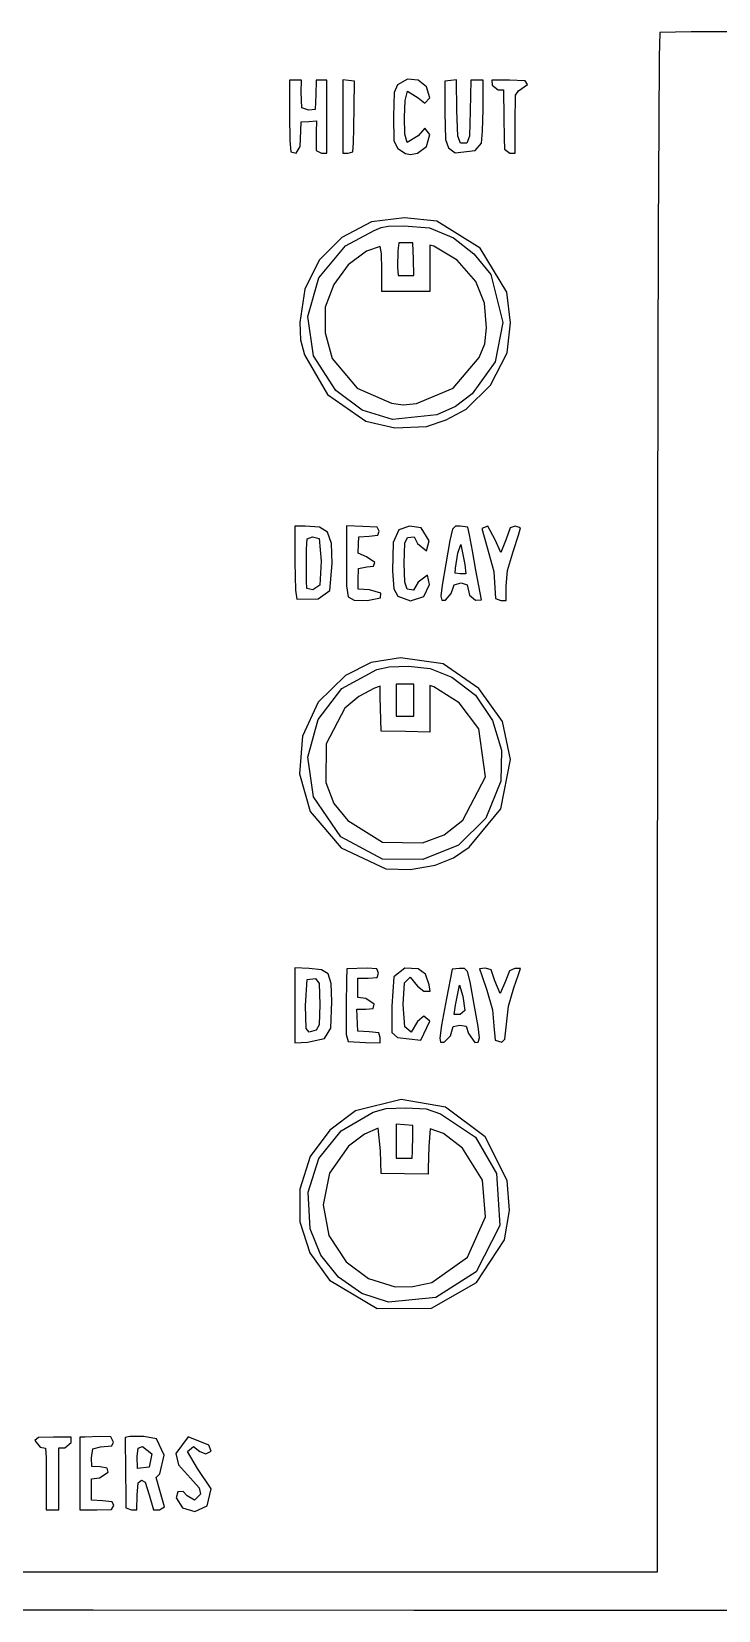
# Model space of a CAD drawing. Extents: x 0 to 149, y 0 to 89.
# Drawn here: x 74.28 to 90.65, y 30.77 to 68.4 of the extents above; entities that cross this region are included whole.
import ezdxf

# ---------------------------------------------------------------- set-up
doc = ezdxf.new("R2010")
doc.units = 0
doc.layers.get('0').update_dxf_attribs({"linetype": 'CONTINUOUS'})

msp = doc.modelspace()

# ---------------------------------------------------------------- linework, layer by layer
at = {"color": 0}
for p, q in [((89.2514, 68.374), (89.239, 67.7997)), ((89.9968, 68.3891), (89.2514, 68.374)), ((91.9357, 68.399), (89.9968, 68.3891)), ((89.239, 67.7997), (89.2281, 66.1829)), ((80.7089, 67.2402), (80.4277, 67.2402)), ((80.4277, 67.2402), (80.4277, 66.4009)), ((80.7036, 66.9548), (80.7089, 67.2402)), ((81.0659, 67.2402), (81.0535, 66.8913)), ((81.3167, 67.2402), (81.0659, 67.2402)), ((81.3167, 65.5038), (81.3167, 67.2402)), ((81.8349, 67.2317), (81.697, 67.2454)), ((81.697, 67.2454), (81.697, 65.5038)), ((81.9725, 67.2193), (81.8349, 67.2317)), ((81.9658, 66.6048), (81.9725, 67.2193)), ((83.0019, 67.1269), (82.9179, 66.9466)), ((83.2418, 67.2648), (83.0019, 67.1269)), ((83.4926, 67.2426), (83.2418, 67.2648)), ((83.6895, 67.0856), (83.4926, 67.2426)), ((83.771, 66.8182), (83.6895, 67.0856)), ((84.2684, 67.2317), (84.1319, 67.2193)), ((84.1319, 67.2193), (84.1319, 66.4711)), ((84.4049, 67.2454), (84.2684, 67.2317)), ((84.4158, 66.5166), (84.4049, 67.2454)), ((84.7478, 67.2402), (84.7355, 66.5138)), ((85.0417, 67.2402), (84.7478, 67.2402)), ((85.0417, 66.5441), (85.0417, 67.2402)), ((85.6738, 67.2402), (85.248, 67.2402)), ((85.248, 67.2402), (85.2607, 67.1241)), ((85.2607, 67.1241), (85.4012, 67.007)), ((85.4012, 67.007), (85.5278, 67.007)), ((85.5278, 67.007), (85.5363, 66.3512)), ((86.0446, 67.2274), (85.6738, 67.2402)), ((85.8848, 66.9865), (86.1, 67.1382)), ((86.1, 67.1382), (86.0446, 67.2274)), ((80.724, 66.5812), (80.7036, 66.9548)), ((81.0535, 66.8913), (81.0412, 66.5413)), ((82.9179, 66.9466), (82.9042, 66.372)), ((83.166, 66.3554), (83.1868, 66.759)), ((83.1868, 66.759), (83.2404, 66.9809)), ((83.2404, 66.9809), (83.4912, 66.8225)), ((83.4912, 66.8225), (83.651, 66.6902)), ((83.651, 66.6902), (83.771, 66.8182)), ((85.8037, 66.245), (85.8146, 66.8803)), ((85.8146, 66.8803), (85.8848, 66.9865)), ((80.4277, 66.4009), (80.4347, 65.8001)), ((80.6951, 66.0329), (80.7021, 66.245)), ((80.7021, 66.245), (80.8852, 66.2587)), ((80.8881, 66.5289), (80.724, 66.5812)), ((80.8852, 66.2587), (81.0687, 66.2711)), ((81.0412, 66.5413), (80.8881, 66.5289)), ((81.0687, 66.2711), (81.0602, 66.004)), ((81.9587, 66.1003), (81.9658, 66.6048)), ((82.9042, 66.372), (82.9165, 65.7987)), ((83.1783, 65.9571), (83.166, 66.3554)), ((84.1319, 66.4711), (84.1446, 65.8262)), ((84.4381, 65.9059), (84.4158, 66.5166)), ((84.7355, 66.5138), (84.7136, 65.9045)), ((85.029, 66.0217), (85.0417, 66.5441)), ((85.5363, 66.3512), (85.5416, 65.8604)), ((85.8037, 65.5038), (85.8037, 66.245)), ((80.6842, 65.6636), (80.6951, 66.0329)), ((81.0602, 66.004), (81.0659, 65.5683)), ((81.9549, 65.7475), (81.9587, 66.1003)), ((83.228, 65.7532), (83.1783, 65.9571)), ((83.494, 65.9172), (83.228, 65.7532)), ((83.6524, 66.0975), (83.494, 65.9172)), ((83.7724, 65.9447), (83.6524, 66.0975)), ((83.6909, 65.6622), (83.7724, 65.9447)), ((84.5012, 65.7419), (84.4381, 65.9059)), ((84.7136, 65.9045), (84.6501, 65.7419)), ((85.0015, 65.7419), (85.029, 66.0217)), ((85.5416, 65.8604), (85.5472, 65.6001)), ((89.2281, 66.1829), (89.2168, 63.6626)), ((80.4347, 65.8001), (80.4556, 65.5327)), ((80.4556, 65.5327), (80.5822, 65.5038)), ((80.5822, 65.5038), (80.6842, 65.6636)), ((81.0659, 65.5683), (81.19, 65.5038)), ((81.19, 65.5038), (81.3167, 65.5038)), ((81.697, 65.5038), (81.8236, 65.5038)), ((81.8236, 65.5038), (81.9355, 65.5355)), ((81.9355, 65.5355), (81.9549, 65.7475)), ((82.9165, 65.7987), (83.0047, 65.6153)), ((83.0047, 65.6153), (83.1949, 65.4914)), ((83.1949, 65.4914), (83.3067, 65.4678)), ((83.3067, 65.4678), (83.476, 65.5038)), ((83.476, 65.5038), (83.6909, 65.6622)), ((84.1446, 65.8262), (84.2162, 65.6304)), ((84.2162, 65.6304), (84.3746, 65.5091)), ((84.3746, 65.5091), (84.854, 65.5655)), ((84.6501, 65.7419), (84.5012, 65.7419)), ((84.854, 65.5655), (85.0015, 65.7419)), ((85.5472, 65.6001), (85.6767, 65.5038)), ((85.6767, 65.5038), (85.8037, 65.5038)), ((82.3807, 63.8609), (81.6723, 63.4929)), ((81.7605, 63.2933), (82.448, 63.6612)), ((83.1674, 63.9632), (82.3807, 63.8609)), ((82.448, 63.6612), (82.6093, 63.73)), ((82.6093, 63.73), (82.7775, 63.7575)), ((82.7775, 63.7575), (83.1494, 63.7688)), ((83.1494, 63.7688), (83.7653, 63.7205)), ((83.9403, 63.8803), (83.1674, 63.9632)), ((83.7653, 63.7205), (84.3372, 63.4862)), ((84.9672, 63.2354), (83.9403, 63.8803)), ((89.2168, 63.6626), (89.2073, 60.3705)), ((81.1223, 62.5256), (81.7605, 63.2933)), ((81.6723, 63.4929), (81.1347, 62.9476)), ((82.5885, 63.2795), (82.2635, 63.1652)), ((82.6163, 63.1088), (82.5885, 63.2795)), ((83.0308, 63.3663), (83.009, 63.1733)), ((83.3699, 63.3663), (83.0308, 63.3663)), ((83.3808, 62.9751), (83.3699, 63.3663)), ((83.8673, 63.2809), (83.7724, 63.3084)), ((83.7724, 63.3084), (83.7724, 62.2018)), ((84.4187, 62.9514), (83.8673, 63.2809)), ((84.3372, 63.4862), (84.8184, 63.1045)), ((85.6036, 62.188), (84.9672, 63.2354)), ((81.1347, 62.9476), (80.7932, 62.2582)), ((82.2635, 63.1652), (81.8279, 62.84)), ((82.6287, 62.7285), (82.6163, 63.1088)), ((83.009, 63.1733), (83.0019, 62.7821)), ((83.3822, 62.9751), (83.3808, 62.9751)), ((83.3935, 62.5835), (83.3822, 62.9751)), ((84.8692, 62.4388), (84.4187, 62.9514)), ((84.8184, 63.1045), (85.2234, 62.6085)), ((80.8662, 61.6095), (81.1223, 62.5256)), ((81.8279, 62.84), (81.4846, 62.3729)), ((82.6287, 62.2018), (82.6287, 62.7285)), ((83.0019, 62.7821), (83.0185, 62.5835)), ((83.0185, 62.5835), (83.3935, 62.5835)), ((85.2234, 62.6085), (85.5116, 61.462)), ((80.7932, 62.2582), (80.6718, 61.462)), ((81.4846, 62.3729), (81.2782, 61.8271)), ((83.7724, 62.2018), (82.6287, 62.2018)), ((85.0759, 61.9234), (84.8692, 62.4388)), ((85.6918, 61.4549), (85.6036, 62.188)), ((81.2782, 61.8271), (81.274, 61.2179)), ((85.1186, 61.3336), (85.0759, 61.9234)), ((80.6718, 61.462), (80.6909, 61.0538)), ((80.9985, 60.6735), (80.8662, 61.6095)), ((85.5116, 61.462), (85.3281, 60.5247)), ((85.6149, 60.7413), (85.6918, 61.4549)), ((80.6909, 61.0538), (80.7805, 60.6958)), ((81.274, 61.2179), (81.4462, 60.6062)), ((85.0787, 60.9561), (85.1186, 61.3336)), ((80.7805, 60.6958), (81.3333, 59.7461)), ((81.5301, 59.847), (80.9985, 60.6735)), ((81.4462, 60.6062), (82.0416, 59.9034)), ((84.3305, 59.8978), (84.9478, 60.6294)), ((84.9478, 60.6294), (85.0787, 60.9561)), ((85.2205, 59.968), (85.6149, 60.7413)), ((85.3281, 60.5247), (84.7771, 59.7613)), ((89.2073, 60.3705), (89.1992, 56.4388)), ((82.1612, 59.3714), (81.5301, 59.847)), ((82.0416, 59.9034), (82.8615, 59.5394)), ((83.4513, 59.5369), (84.3305, 59.8978)), ((84.6363, 59.4004), (85.2205, 59.968)), ((81.3333, 59.7461), (82.2456, 59.115)), ((82.8615, 59.5394), (83.137, 59.4995)), ((83.137, 59.4995), (83.4513, 59.5369)), ((84.3841, 59.461), (83.9403, 59.2667)), ((84.7771, 59.7613), (84.3841, 59.461)), ((82.882, 59.1538), (82.1612, 59.3714)), ((82.2456, 59.115), (82.9398, 58.9566)), ((83.9403, 59.2667), (82.882, 59.1538)), ((83.6909, 58.9855), (84.1622, 59.1453)), ((84.1622, 59.1453), (84.6363, 59.4004)), ((82.9398, 58.9566), (83.6909, 58.9855)), ((80.8027, 56.6138), (80.5547, 56.6138)), ((80.5547, 56.6138), (80.5547, 55.7498)), ((81.1417, 56.5863), (80.8027, 56.6138)), ((81.3361, 56.4653), (81.1417, 56.5863)), ((81.4243, 56.1964), (81.3361, 56.4653)), ((82.1739, 56.6057), (81.7824, 56.618)), ((81.7824, 56.618), (81.7824, 55.7512)), ((82.514, 56.5824), (82.1739, 56.6057)), ((82.5666, 56.4871), (82.514, 56.5824)), ((82.5292, 56.3961), (82.5666, 56.4871)), ((83.0337, 56.5189), (82.8947, 56.2197)), ((83.2873, 56.6138), (83.0337, 56.5189)), ((83.5628, 56.5711), (83.2873, 56.6138)), ((83.7586, 56.2585), (83.5628, 56.5711)), ((84.3139, 56.5355), (84.2518, 56.2723)), ((84.3802, 56.6127), (84.3139, 56.5355)), ((84.4903, 56.6138), (84.3802, 56.6127)), ((84.6762, 56.5824), (84.4903, 56.6138)), ((84.7178, 56.4046), (84.6762, 56.5824)), ((85.156, 56.6071), (85.0085, 56.552)), ((85.0085, 56.552), (85.1366, 56.0987)), ((85.3309, 56.286), (85.156, 56.6071)), ((85.688, 56.5686), (85.5899, 56.297)), ((85.8075, 56.6138), (85.688, 56.5686)), ((85.9317, 56.5697), (85.8075, 56.6138)), ((85.882, 56.3922), (85.9317, 56.5697)), ((80.8344, 56.0613), (80.8454, 56.3079)), ((80.8454, 56.3079), (80.9748, 56.3591)), ((80.9748, 56.3591), (81.1308, 56.3122)), ((81.1308, 56.3122), (81.1773, 55.7749)), ((81.4447, 55.7237), (81.4243, 56.1964)), ((82.0621, 55.9689), (82.073, 56.188)), ((82.073, 56.188), (82.0787, 56.3563)), ((82.0787, 56.3563), (82.3225, 56.3686)), ((82.3225, 56.3686), (82.5292, 56.3961)), ((82.8947, 56.2197), (82.8834, 55.5487)), ((83.1592, 55.7308), (83.1716, 56.2021)), ((83.1716, 56.2021), (83.239, 56.3411)), ((83.239, 56.3411), (83.4002, 56.3577)), ((83.4002, 56.3577), (83.476, 56.1936)), ((83.476, 56.1936), (83.6909, 56.0215)), ((83.6909, 56.0215), (83.7586, 56.2585)), ((84.2518, 56.2723), (84.1527, 55.7156)), ((84.4352, 55.9664), (84.5097, 56.177)), ((84.5097, 56.177), (84.6018, 55.6934)), ((84.788, 56.0215), (84.7178, 56.4046)), ((85.1366, 56.0987), (85.2936, 55.5308)), ((85.4618, 55.9788), (85.3309, 56.286)), ((85.5899, 56.297), (85.4618, 55.9788)), ((85.762, 56.0268), (85.882, 56.3922)), ((89.1992, 56.4388), (89.1935, 52.0016)), ((80.5547, 55.7498), (80.5656, 55.0845)), ((80.8288, 55.6673), (80.8344, 56.0613)), ((81.1773, 55.7749), (81.1526, 55.2069)), ((81.3869, 55.076), (81.4447, 55.7237)), ((81.7824, 55.7512), (81.7824, 55.1903)), ((82.2593, 55.8793), (82.0621, 55.9689)), ((82.4604, 55.7417), (82.2593, 55.8793)), ((82.4286, 55.6578), (82.4604, 55.7417)), ((83.1716, 55.2718), (83.1592, 55.7308)), ((84.1527, 55.7156), (84.0631, 55.2027)), ((84.3813, 55.6066), (84.4352, 55.9664)), ((84.8692, 55.5597), (84.788, 56.0215)), ((85.623, 55.5569), (85.762, 56.0268)), ((80.8302, 55.2965), (80.8288, 55.6673)), ((82.0621, 55.112), (82.0663, 55.3339)), ((82.0663, 55.3339), (82.0745, 55.5985)), ((82.0745, 55.5985), (82.2702, 55.6412)), ((82.2702, 55.6412), (82.4286, 55.6578)), ((82.8834, 55.5487), (82.9165, 55.1159)), ((83.7145, 55.4426), (83.494, 55.276)), ((83.7639, 55.2178), (83.7145, 55.4426)), ((84.3774, 55.4909), (84.3813, 55.6066)), ((84.4917, 55.4715), (84.3774, 55.4909)), ((84.6282, 55.4715), (84.4917, 55.4715)), ((84.6018, 55.6934), (84.6282, 55.4715)), ((84.9394, 55.1879), (84.8692, 55.5597)), ((85.2936, 55.5308), (85.3376, 54.8887)), ((85.5927, 55.1822), (85.623, 55.5569)), ((80.5656, 55.0845), (80.6041, 54.8693)), ((80.8383, 55.1215), (80.8302, 55.2965)), ((80.9819, 55.0898), (80.8383, 55.1215)), ((81.1526, 55.2069), (80.9819, 55.0898)), ((81.1086, 54.8792), (81.3869, 55.076)), ((81.7824, 55.1903), (81.8236, 54.9271)), ((82.3352, 55.0898), (82.0621, 55.112)), ((82.6036, 55.0168), (82.3352, 55.0898)), ((82.5941, 54.8996), (82.6036, 55.0168)), ((82.9165, 55.1159), (83.0076, 54.9451)), ((83.0076, 54.9451), (83.3067, 54.8308)), ((83.228, 55.1092), (83.1716, 55.2718)), ((83.385, 55.087), (83.228, 55.1092)), ((83.494, 55.276), (83.385, 55.087)), ((83.6263, 54.9328), (83.7639, 55.2178)), ((84.0631, 55.2027), (84.0313, 54.9409)), ((84.1431, 54.8446), (84.2821, 55.0072)), ((84.2821, 55.0072), (84.3499, 55.214)), ((84.3499, 55.214), (84.515, 55.2595)), ((84.515, 55.2595), (84.6596, 55.214)), ((84.6596, 55.214), (84.7136, 54.9631)), ((84.7136, 54.9631), (84.8625, 54.8446)), ((85, 54.8569), (84.9394, 55.1879)), ((85.5927, 54.8361), (85.5927, 55.1822)), ((80.6041, 54.8693), (81.1086, 54.8792)), ((81.8236, 54.9271), (81.9686, 54.8488)), ((81.9686, 54.8488), (82.2798, 54.8418)), ((82.2798, 54.8418), (82.5941, 54.8996)), ((83.3067, 54.8308), (83.6263, 54.9328)), ((84.0313, 54.9409), (84.0588, 54.8488)), ((84.0588, 54.8488), (84.1431, 54.8446)), ((84.8625, 54.8446), (85, 54.8569)), ((85.3376, 54.8887), (85.4661, 54.8361)), ((85.4661, 54.8361), (85.5927, 54.8361)), ((83.0735, 53.4705), (82.3722, 53.3576)), ((84.0906, 53.3259), (83.0735, 53.4705)), ((81.6762, 52.7389), (82.5073, 53.1908)), ((82.3722, 53.3576), (81.7605, 53.0518)), ((82.5073, 53.1908), (82.8051, 53.2571)), ((82.8051, 53.2571), (83.2651, 53.2694)), ((83.2651, 53.2694), (83.7777, 53.2197)), ((83.7777, 53.2197), (84.2959, 53.0091)), ((84.9369, 52.7445), (84.0906, 53.3259)), ((81.7605, 53.0518), (81.1086, 52.4136)), ((81.1086, 52.0058), (81.6762, 52.7389)), ((82.4495, 52.7526), (82.0787, 52.5515)), ((82.587, 52.7995), (82.4495, 52.7526)), ((82.5899, 52.5378), (82.587, 52.7995)), ((83.3921, 52.8465), (82.9677, 52.8465)), ((82.9677, 52.8465), (82.9677, 52.0845)), ((83.3921, 52.4662), (83.3921, 52.8465)), ((83.8673, 52.7801), (83.7724, 52.8105)), ((83.7724, 52.8105), (83.7724, 51.7013)), ((84.4709, 52.3998), (83.8673, 52.7801)), ((84.2959, 53.0091), (84.8568, 52.5791)), ((85.5003, 51.9522), (84.9369, 52.7445)), ((81.1086, 52.4136), (80.7364, 51.6019)), ((82.0787, 52.5515), (81.7453, 52.2746)), ((82.6012, 52.0001), (82.5899, 52.5378)), ((83.3921, 52.0845), (83.3921, 52.4662)), ((84.9394, 51.7772), (84.4709, 52.3998)), ((84.8568, 52.5791), (85.2622, 51.9755)), ((80.8634, 51.1073), (81.1086, 52.0058)), ((81.7453, 52.2746), (81.3001, 51.4202)), ((82.6079, 51.7246), (82.6012, 52.0001)), ((82.9677, 52.0845), (83.3921, 52.0845)), ((85.2622, 51.9755), (85.4756, 51.2699)), ((85.6918, 51.048), (85.5003, 51.9522)), ((89.1935, 52.0016), (89.1893, 47.1936)), ((80.7364, 51.6019), (80.6676, 50.7047)), ((83.1906, 51.7137), (82.6079, 51.7246)), ((83.7724, 51.7013), (83.1906, 51.7137)), ((85.0995, 50.6331), (84.9394, 51.7772)), ((81.3001, 51.4202), (81.2906, 50.497)), ((85.4756, 51.2699), (85.4661, 50.534)), ((80.9971, 50.1551), (80.8634, 51.1073)), ((85.4632, 49.8711), (85.6918, 51.048)), ((80.6676, 50.7047), (80.9226, 49.8105)), ((81.2906, 50.497), (81.4821, 50.0034)), ((84.5577, 49.6023), (85.0995, 50.6331)), ((85.4661, 50.534), (85.1076, 49.6507)), ((81.6501, 49.203), (80.9971, 50.1551)), ((80.9226, 49.8105), (81.6585, 48.9398)), ((81.4821, 50.0034), (81.8141, 49.5914)), ((84.7065, 48.956), (85.4632, 49.8711)), ((81.8141, 49.5914), (82.6463, 49.076)), ((84.1114, 49.2552), (84.5577, 49.6023)), ((85.1076, 49.6507), (84.4571, 49.0058)), ((82.6463, 48.6763), (81.6501, 49.203)), ((81.6585, 48.9398), (82.7264, 48.4434)), ((82.6463, 49.076), (83.5932, 49.0583)), ((83.5932, 49.0583), (84.1114, 49.2552)), ((84.4571, 49.0058), (83.6069, 48.6615)), ((84.3347, 48.708), (84.7065, 48.956)), ((83.6069, 48.6615), (82.6463, 48.6763)), ((83.899, 48.5302), (84.3347, 48.708)), ((82.7264, 48.4434), (83.3011, 48.4269)), ((83.3011, 48.4269), (83.899, 48.5302)), ((89.1893, 47.1936), (89.1879, 42.1474)), ((80.8937, 46.0664), (80.5547, 46.0816)), ((80.5547, 46.0816), (80.5547, 44.2944)), ((81.19, 46.0389), (80.8937, 46.0664)), ((81.3484, 45.9412), (81.19, 46.0389)), ((81.4158, 45.7094), (81.3484, 45.9412)), ((81.7947, 46.0569), (81.7838, 45.8004)), ((82.2798, 46.0774), (81.7947, 46.0569)), ((82.5101, 46.0583), (82.2798, 46.0774)), ((82.5444, 45.9521), (82.5101, 46.0583)), ((82.513, 45.8488), (82.5444, 45.9521)), ((83.1783, 46.0735), (82.9137, 45.8682)), ((83.4926, 46.0569), (83.1783, 46.0735)), ((83.6676, 45.9299), (83.4926, 46.0569)), ((83.753, 45.6805), (83.6676, 45.9299)), ((84.3015, 46.0527), (84.1707, 45.3542)), ((84.4779, 46.065), (84.3015, 46.0527)), ((84.5965, 46.0707), (84.4779, 46.065)), ((84.6681, 45.9976), (84.5965, 46.0707)), ((84.7316, 45.7454), (84.6681, 45.9976)), ((85.0995, 46.0735), (84.9574, 46.0569)), ((84.9574, 46.0569), (85.0071, 45.901)), ((85.2329, 46.0347), (85.0995, 46.0735)), ((85.3225, 45.7743), (85.2329, 46.0347)), ((85.6686, 46.0114), (85.5747, 45.7634)), ((85.7966, 46.065), (85.6686, 46.0114)), ((85.7762, 45.6046), (85.8848, 45.9232)), ((85.9317, 46.0636), (85.7966, 46.065)), ((85.8848, 45.9232), (85.9317, 46.0636)), ((80.8094, 45.1859), (80.844, 45.8033)), ((80.844, 45.8033), (81.045, 45.8251)), ((81.045, 45.8251), (81.1347, 45.7108)), ((81.1347, 45.7108), (81.1484, 45.2078)), ((81.4366, 45.2783), (81.4158, 45.7094)), ((81.7838, 45.8004), (81.7742, 45.194)), ((82.0579, 45.3746), (82.0579, 45.8403)), ((82.0579, 45.8403), (82.302, 45.8364)), ((82.302, 45.8364), (82.513, 45.8488)), ((82.9137, 45.8682), (82.8629, 45.1721)), ((83.137, 45.2053), (83.1702, 45.726)), ((83.1702, 45.726), (83.2997, 45.8611)), ((83.2997, 45.8611), (83.476, 45.642)), ((83.476, 45.642), (83.6291, 45.5235)), ((83.7819, 45.5235), (83.753, 45.6805)), ((84.3827, 45.1954), (84.4765, 45.6696)), ((84.4765, 45.6696), (84.5538, 45.4078)), ((84.8293, 45.212), (84.7316, 45.7454)), ((85.0071, 45.901), (85.127, 45.5496)), ((85.127, 45.5496), (85.266, 45.0825)), ((85.4452, 45.4738), (85.3225, 45.7743)), ((85.5747, 45.7634), (85.4452, 45.4738)), ((85.6449, 45.1665), (85.7762, 45.6046)), ((80.8207, 44.6373), (80.8094, 45.1859)), ((81.1484, 45.2078), (81.1347, 44.7216)), ((81.4144, 44.6444), (81.4366, 45.2783)), ((81.7742, 45.194), (81.7742, 44.4913)), ((82.2441, 45.3542), (82.0579, 45.3746)), ((82.4424, 45.2162), (82.2441, 45.3542)), ((82.4234, 45.1157), (82.4424, 45.2162)), ((82.8629, 45.1721), (82.8629, 44.5424)), ((83.173, 44.6775), (83.137, 45.2053)), ((83.6291, 45.5235), (83.7819, 45.5235)), ((84.1707, 45.3542), (84.0507, 44.7132)), ((84.3538, 44.9721), (84.3827, 45.1954)), ((84.5538, 45.4078), (84.606, 45.0674)), ((84.9203, 44.6871), (84.8293, 45.212)), ((85.5955, 44.7393), (85.6449, 45.1665)), ((82.0579, 44.5699), (82.0332, 45.0991)), ((82.0332, 45.0991), (82.2441, 45.0991)), ((82.2441, 45.0991), (82.4234, 45.1157)), ((83.476, 44.807), (83.3244, 44.5491)), ((83.6249, 44.9308), (83.476, 44.807)), ((83.5586, 44.3576), (83.7724, 44.8098)), ((83.7724, 44.8098), (83.6249, 44.9308)), ((84.4917, 44.9721), (84.3538, 44.9721)), ((84.606, 45.0674), (84.4917, 44.9721)), ((85.266, 45.0825), (85.2964, 44.7008)), ((80.8965, 44.5491), (80.8207, 44.6373)), ((81.0659, 44.5932), (80.8965, 44.5491)), ((81.1347, 44.7216), (81.0659, 44.5932)), ((81.2588, 44.4003), (81.4144, 44.6444)), ((81.7742, 44.4913), (81.825, 44.3272)), ((82.3225, 44.5576), (82.0579, 44.5699)), ((82.5528, 44.5311), (82.3225, 44.5576)), ((82.587, 44.4197), (82.5528, 44.5311)), ((82.587, 44.2944), (82.587, 44.4197)), ((82.8629, 44.5424), (83.0005, 44.4183)), ((83.0005, 44.4183), (83.5586, 44.3576)), ((83.3244, 44.5491), (83.173, 44.6775)), ((84.0507, 44.7132), (84.0066, 44.4073)), ((84.0066, 44.4073), (84.0285, 44.3135)), ((84.1114, 44.3096), (84.2617, 44.4609)), ((84.2617, 44.4609), (84.3234, 44.6828)), ((84.3234, 44.6828), (84.486, 44.7188)), ((84.486, 44.7188), (84.6349, 44.6938)), ((84.6349, 44.6938), (84.6889, 44.5174)), ((84.6889, 44.5174), (84.8416, 44.3025)), ((84.9521, 44.413), (84.9203, 44.6871)), ((84.9256, 44.3107), (84.9521, 44.413)), ((85.2964, 44.7008), (85.3267, 44.3604)), ((85.561, 44.384), (85.5955, 44.7393)), ((80.5547, 44.2944), (80.8535, 44.3121)), ((80.8535, 44.3121), (81.2588, 44.4003)), ((81.825, 44.3272), (82.2385, 44.3039)), ((82.2385, 44.3039), (82.587, 44.2944)), ((84.0285, 44.3135), (84.1114, 44.3096)), ((84.8416, 44.3025), (84.9256, 44.3107)), ((85.3267, 44.3604), (85.4865, 44.3082)), ((85.4865, 44.3082), (85.561, 44.384)), ((83.0873, 42.9451), (81.9976, 42.6752)), ((84.1456, 42.762), (83.0873, 42.9451)), ((81.9976, 42.6752), (81.3883, 42.2148)), ((81.6557, 42.1982), (82.4177, 42.6462)), ((82.4177, 42.6462), (82.7334, 42.7302)), ((82.7334, 42.7302), (83.2005, 42.744)), ((83.2005, 42.744), (83.6799, 42.7207)), ((83.6799, 42.7207), (84.026, 42.6022)), ((84.026, 42.6022), (84.8582, 42.0455)), ((85.0882, 42.0508), (84.1456, 42.762)), ((81.3883, 42.2148), (80.9226, 41.5865)), ((81.128, 41.5396), (81.6557, 42.1982)), ((82.5405, 42.2631), (82.211, 42.121)), ((82.5969, 41.723), (82.5405, 42.2631)), ((83.1688, 42.3404), (82.9677, 42.3527)), ((82.9677, 42.3527), (82.9677, 41.5438)), ((83.3699, 42.3263), (83.1688, 42.3404)), ((83.366, 42.0934), (83.3699, 42.3263)), ((83.7819, 42.2437), (83.7449, 41.8264)), ((84.099, 42.1308), (83.7819, 42.2437)), ((81.8321, 41.8345), (81.3802, 41.1868)), ((82.211, 42.121), (81.8321, 41.8345)), ((83.3561, 41.7022), (83.366, 42.0934)), ((83.7449, 41.8264), (83.7336, 41.2983)), ((84.551, 41.7834), (84.099, 42.1308)), ((85.0237, 41.0214), (84.551, 41.7834)), ((84.8582, 42.0455), (85.3627, 41.184)), ((85.6174, 41.0118), (85.0882, 42.0508)), ((89.1879, 42.1474), (89.1868, 31.6811)), ((80.9226, 41.5865), (80.6732, 40.8107)), ((80.8687, 40.7377), (81.128, 41.5396)), ((82.6079, 41.184), (82.5969, 41.723)), ((82.9677, 41.5438), (83.3494, 41.5438)), ((83.3494, 41.5438), (83.3561, 41.7022)), ((81.3802, 41.1868), (81.2327, 40.4343)), ((83.1688, 41.1716), (82.6079, 41.184)), ((83.7297, 41.1607), (83.1688, 41.1716)), ((83.7336, 41.2983), (83.7297, 41.1607)), ((85.0967, 40.1451), (85.0237, 41.0214)), ((85.3627, 41.184), (85.441, 39.9411)), ((80.6732, 40.8107), (80.6704, 40.0279)), ((80.9156, 39.8597), (80.8687, 40.7377)), ((85.6671, 40.2967), (85.6174, 41.0118)), ((81.2327, 40.4343), (81.3664, 39.6998)), ((85.5528, 39.5965), (85.6671, 40.2967)), ((80.6704, 40.0279), (80.9089, 39.2878)), ((84.6653, 39.183), (85.0967, 40.1451)), ((85.441, 39.9411), (84.8762, 38.8373)), ((81.1706, 39.2356), (80.9156, 39.8597)), ((81.3664, 39.6998), (81.7785, 39.0758)), ((84.8801, 38.5822), (85.5528, 39.5965)), ((80.9089, 39.2878), (81.3788, 38.6401)), ((81.5979, 38.7092), (81.1706, 39.2356)), ((83.8151, 38.5851), (84.6653, 39.183)), ((81.7785, 39.0758), (82.3062, 38.6775)), ((84.8762, 38.8373), (83.9142, 38.2242)), ((81.3788, 38.6401), (82.5168, 37.9649)), ((82.1517, 38.3233), (81.5979, 38.7092)), ((82.3062, 38.6775), (82.9469, 38.4817)), ((82.9469, 38.4817), (83.3699, 38.4898)), ((83.3699, 38.4898), (83.8151, 38.5851)), ((83.8122, 37.9734), (84.8801, 38.5822)), ((82.7899, 38.1166), (82.1517, 38.3233)), ((83.9142, 38.2242), (82.7899, 38.1166)), ((82.5168, 37.9649), (83.8122, 37.9734)), ((74.4432, 34.885), (74.3536, 34.8134)), ((74.3536, 34.8134), (74.4859, 34.6549)), ((74.8012, 34.8974), (74.4432, 34.885)), ((74.4859, 34.6549), (74.6111, 34.637)), ((74.6111, 34.637), (74.6248, 34.4013)), ((75.2217, 34.8974), (74.8012, 34.8974)), ((74.9254, 33.9025), (74.9254, 34.6439)), ((74.9254, 34.6439), (75.0729, 34.6439)), ((75.0729, 34.6439), (75.2217, 34.7707)), ((75.2217, 34.7707), (75.2217, 34.8974)), ((75.5495, 34.8988), (75.4324, 34.8974)), ((75.4324, 34.8974), (75.4324, 33.1611)), ((75.9093, 34.9126), (75.5495, 34.8988)), ((75.741, 34.6163), (75.9202, 34.6659)), ((76.1654, 34.9016), (75.9093, 34.9126)), ((75.9202, 34.6659), (76.1958, 34.6907)), ((76.2289, 34.7803), (76.1654, 34.9016)), ((76.1958, 34.6907), (76.2289, 34.7803)), ((76.6177, 34.9112), (76.5129, 34.8905)), ((76.5129, 34.8905), (76.5182, 34.0789)), ((76.9578, 34.914), (76.6177, 34.9112)), ((76.7955, 34.4372), (76.823, 34.6329)), ((76.823, 34.6329), (76.9207, 34.677)), ((76.9207, 34.677), (77.1483, 34.5019)), ((77.2569, 34.8534), (76.9578, 34.914)), ((77.4375, 34.4689), (77.2569, 34.8534)), ((78.015, 34.9016), (77.7187, 34.5047)), ((77.9928, 34.5557), (78.1417, 34.6715)), ((78.5054, 34.7059), (78.015, 34.9016)), ((78.1417, 34.6715), (78.292, 34.5543)), ((78.5594, 34.5584), (78.5054, 34.7059)), ((74.6248, 34.4013), (74.6305, 33.8805)), ((75.7093, 34.4027), (75.741, 34.6163)), ((75.7135, 34.1988), (75.7093, 34.4027)), ((76.805, 34.1505), (76.7955, 34.4372)), ((77.1483, 34.5019), (77.0834, 34.1781)), ((77.3328, 34.0238), (77.4375, 34.4689)), ((77.7187, 34.5047), (77.7804, 34.2374)), ((78.2299, 34.145), (77.9928, 34.5557)), ((78.292, 34.5543), (78.431, 34.5006)), ((78.431, 34.5006), (78.5594, 34.5584)), ((74.6305, 33.8805), (74.6277, 33.1611)), ((74.9254, 33.1611), (74.9254, 33.9025)), ((75.7079, 33.9025), (75.8984, 33.9232)), ((75.7079, 33.394), (75.7079, 33.9025)), ((75.9146, 34.1864), (75.7135, 34.1988)), ((75.8984, 33.9232), (76.1023, 34.0582)), ((76.0843, 34.1588), (75.9146, 34.1864)), ((76.1023, 34.0582), (76.0843, 34.1588)), ((76.5182, 34.0789), (76.5239, 33.4905)), ((77.0834, 34.1781), (76.805, 34.1505)), ((76.8202, 33.8074), (76.8974, 33.8722)), ((76.8974, 33.8722), (76.9867, 33.8226)), ((77.2474, 33.9328), (77.3328, 34.0238)), ((77.337, 33.6214), (77.2474, 33.9328)), ((77.7804, 34.2374), (78.0673, 33.9149)), ((78.0673, 33.9149), (78.2712, 33.6917)), ((78.558, 33.6669), (78.2299, 34.145)), ((76.7842, 33.1611), (76.7965, 33.5111)), ((76.7965, 33.5111), (76.8202, 33.8074)), ((76.9867, 33.8226), (77.0834, 33.5235)), ((77.0834, 33.5235), (77.1811, 33.1611)), ((77.4499, 33.2355), (77.337, 33.6214)), ((77.7642, 33.5911), (77.7215, 33.4477)), ((77.8895, 33.6021), (77.7642, 33.5911)), ((77.9861, 33.5001), (77.8895, 33.6021)), ((78.165, 33.394), (77.9861, 33.5001)), ((78.3043, 33.5346), (78.165, 33.394)), ((78.2712, 33.6917), (78.3043, 33.5346)), ((78.4669, 33.2562), (78.558, 33.6669)), ((74.6277, 33.1611), (74.9254, 33.1611)), ((75.4324, 33.1611), (75.8349, 33.1611)), ((75.9725, 33.3816), (75.7079, 33.394)), ((75.8349, 33.1611), (76.1848, 33.1749)), ((76.1972, 33.3568), (75.9725, 33.3816)), ((76.1848, 33.1749), (76.237, 33.2659)), ((76.237, 33.2659), (76.1972, 33.3568)), ((76.5239, 33.4905), (76.5295, 33.2148)), ((76.5295, 33.2148), (76.659, 33.1611)), ((76.659, 33.1611), (76.7842, 33.1611)), ((77.1811, 33.1611), (77.3257, 33.1611)), ((77.3257, 33.1611), (77.4499, 33.2355)), ((77.7215, 33.4477), (77.8743, 33.2093)), ((77.8743, 33.2093), (78.1678, 33.1266)), ((78.1678, 33.1266), (78.4669, 33.2562)), ((76.375, 31.6784), (71.9406, 31.6784)), ((80.3755, 31.677), (76.375, 31.6784)), ((83.7918, 31.677), (80.3755, 31.677)), ((86.4761, 31.6784), (83.7918, 31.677)), ((88.2784, 31.6784), (86.4761, 31.6784)), ((89.0503, 31.6797), (88.2784, 31.6784)), ((89.1868, 31.6811), (89.0503, 31.6797)), ((67.8642, 30.7867), (75.7481, 30.7812)), ((75.7481, 30.7812), (83.3935, 30.7757)), ((83.3935, 30.7757), (90.5633, 30.7702)), ((90.5633, 30.7702), (97.2372, 30.7661))]:
    msp.add_line(p, q, dxfattribs=at)

doc.saveas('drawing.dxf')
